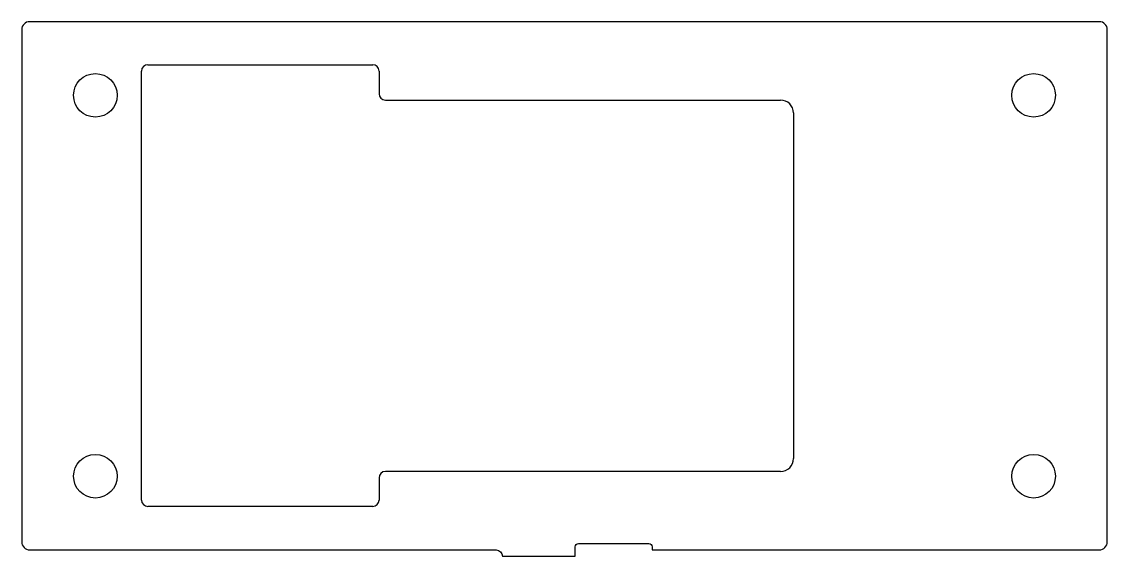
# Model space of a CAD drawing. Header units: millimetres. Extents: x -85 to 85, y -42 to 41.
import ezdxf

# ---------------------------------------------------------------- set-up
doc = ezdxf.new("R2010")
doc.units = ezdxf.units.MM
doc.layers.get('0').update_dxf_attribs({"linetype": 'CONTINUOUS'})

msp = doc.modelspace()

# ---------------------------------------------------------------- linework, layer by layer
for p, q in [((-65.05, 34.53), (-29.95, 34.53)), ((-66.05, -33.47), (-66.05, 33.53)), ((-28.95, 33.53), (-28.95, 30)), ((-27.95, 29), (33.75, 29)), ((35.75, 27), (35.75, -27)), ((-28.95, -30), (-28.95, -33.47)), ((33.75, -29), (-27.95, -29)), ((-29.95, -34.47), (-65.05, -34.47))]:
    msp.add_line(p, q)
msp.add_lwpolyline([(-83.5, 41.25, 0.414214), (-84.75, 40), (-84.75, -40, 0.414214), (-83.5, -41.25), (-10.69, -41.25, -0.412771), (-9.68, -42.25), (1.69, -42.25), (1.69, -40.75, -0.414214), (2.19, -40.25), (13.19, -40.25, -0.414214), (13.69, -40.75), (13.69, -41.25), (83.5, -41.25, 0.414214), (84.75, -40), (84.75, 40, 0.414214), (83.5, 41.25)], format="xyb", close=True)
for centre in [(-73.25, 29.75), (73.25, 29.75), (-73.25, -29.75), (73.25, -29.75)]:
    msp.add_circle(centre, 3.4)
for centre, radius, start, end in [((-65.05, 33.53), 1, 90, 180), ((-29.95, 33.53), 1, 0, 90), ((-27.95, 30), 1, 180, 270), ((33.75, 27), 2, 0, 90), ((33.75, -27), 2, -90, 0), ((-27.95, -30), 1, 90, 180), ((-65.05, -33.47), 1, 180, 270), ((-29.95, -33.47), 1, -90, 0)]:
    msp.add_arc(centre, radius, start, end)

doc.saveas('drawing.dxf')
